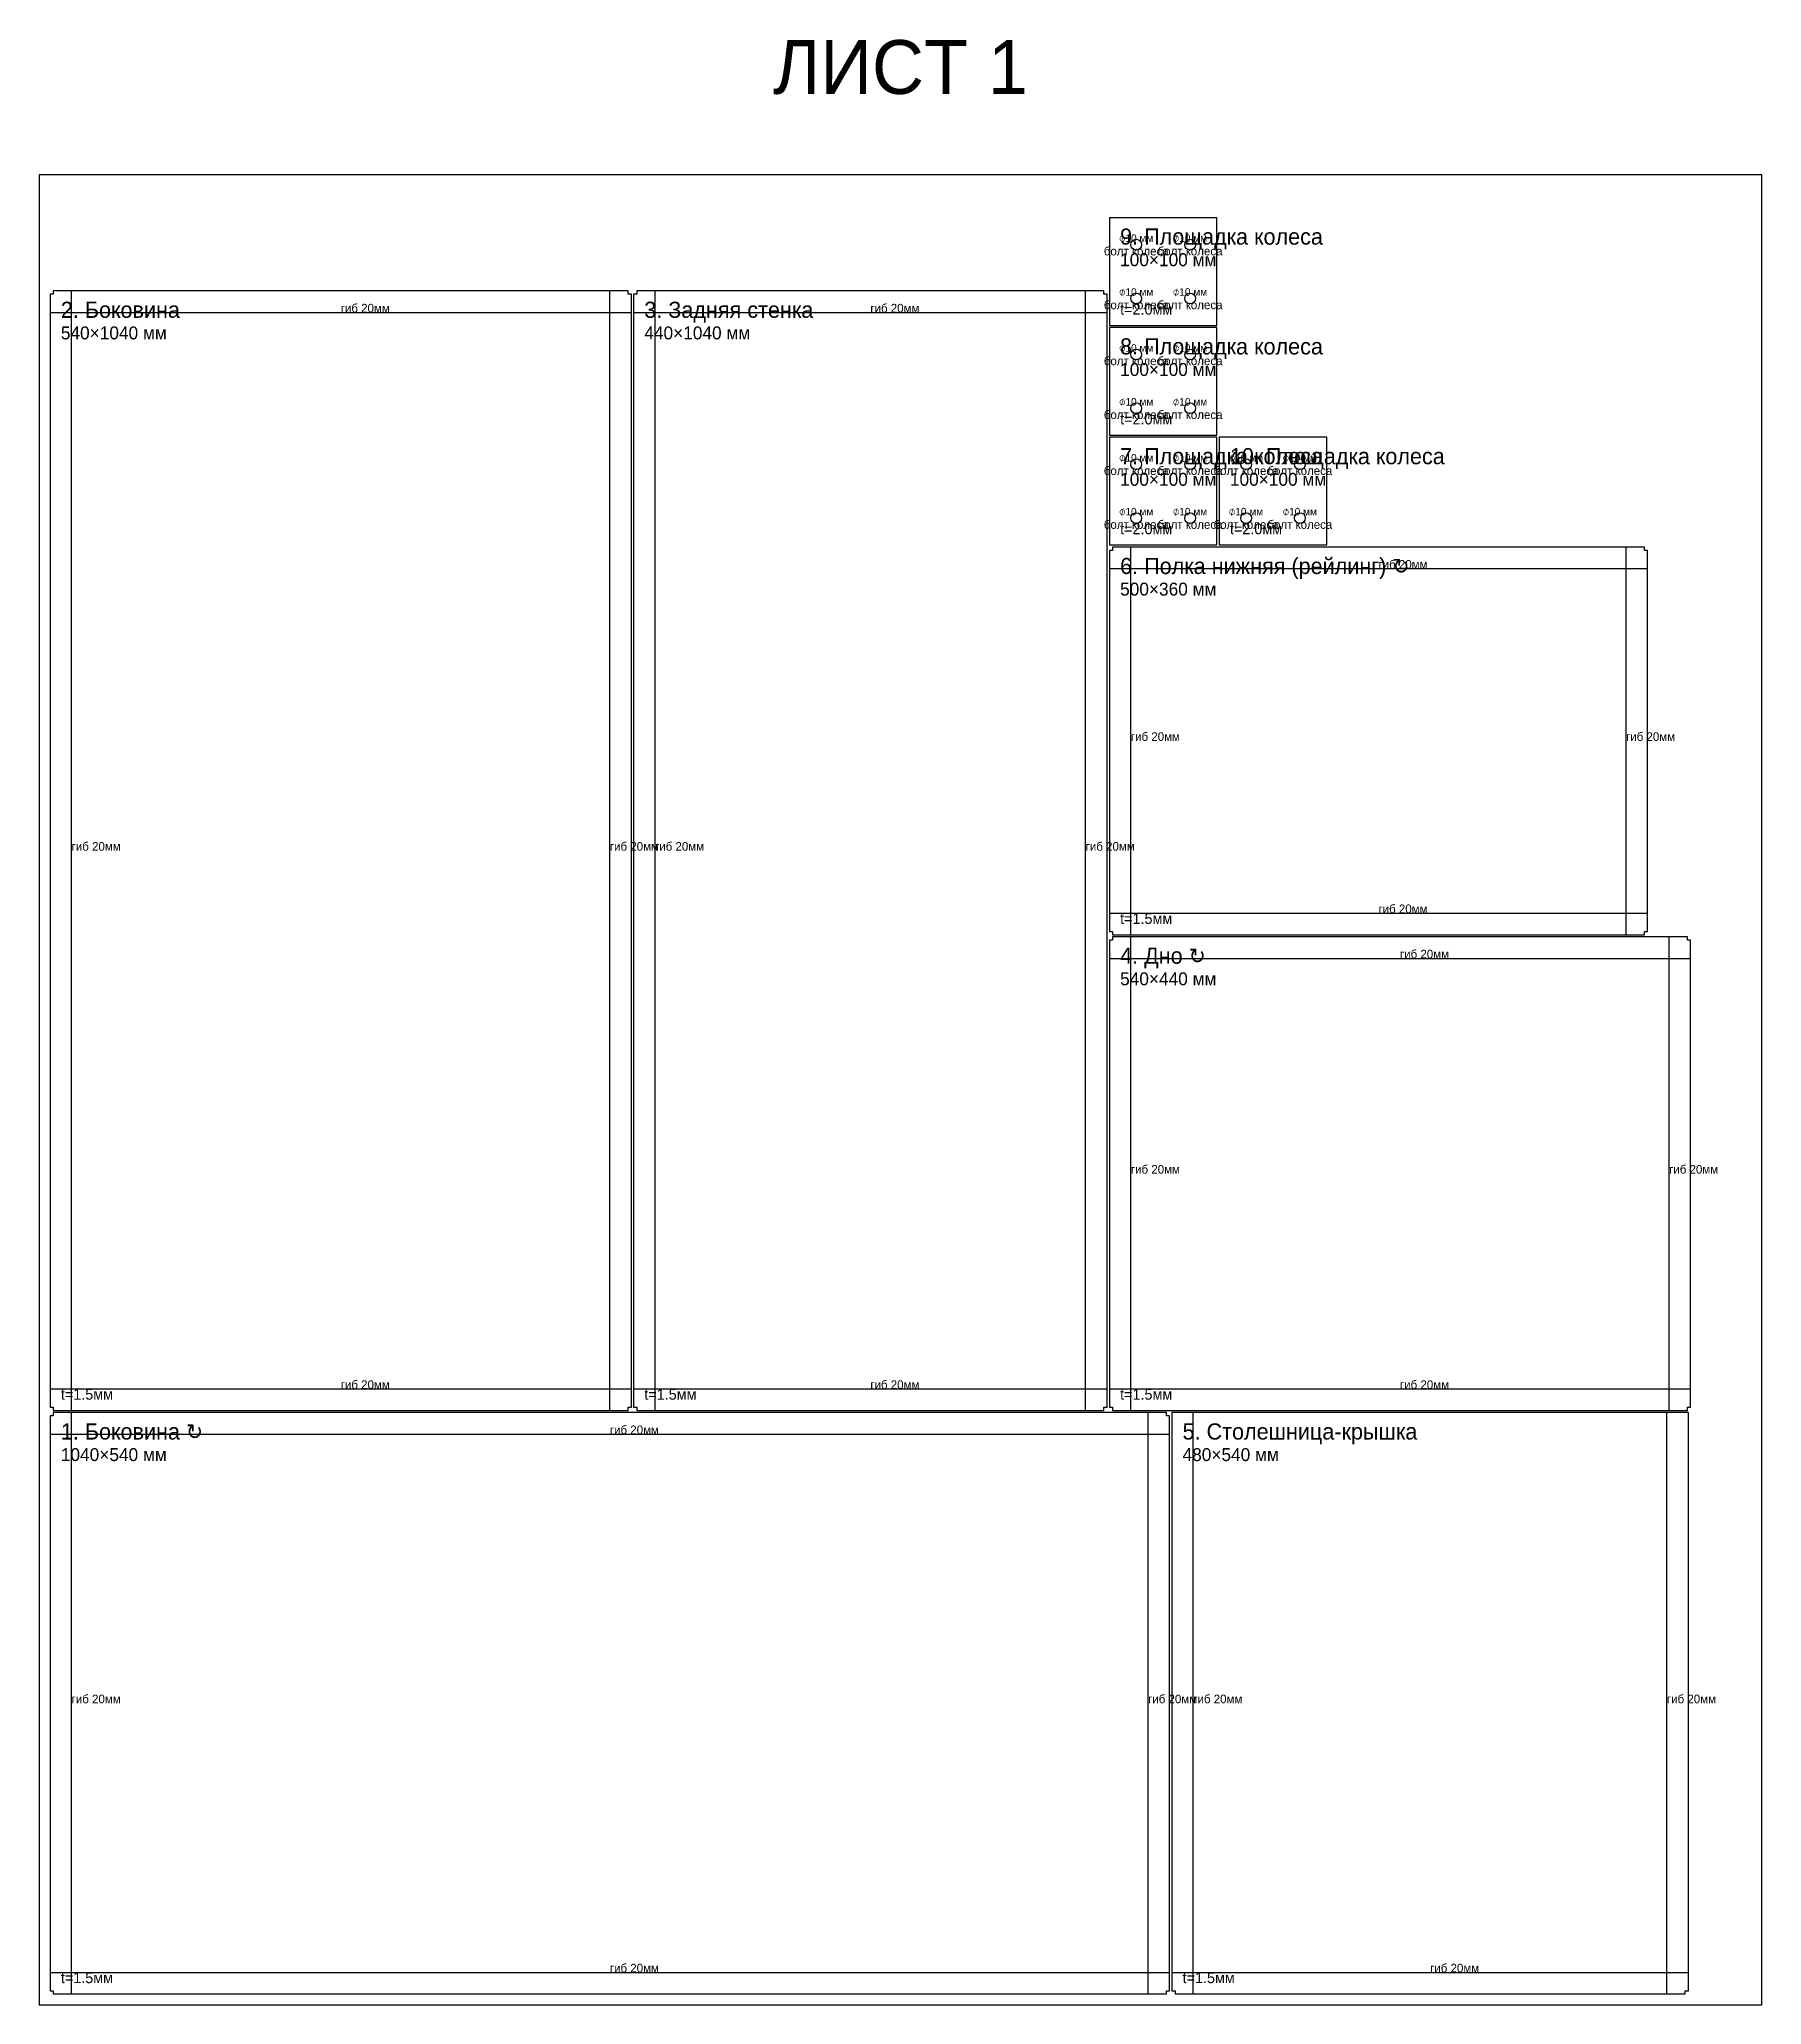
# Model space of a CAD drawing. Header units: metres. Extents: x 0 to 1600, y 0 to 1826.
import ezdxf
from ezdxf.enums import TextEntityAlignment as Align

# ---------------------------------------------------------------- set-up
doc = ezdxf.new("R2010")
doc.units = ezdxf.units.M
doc.linetypes.add('DASHED', pattern=[1.524, 1.27, -0.254])
for name, color, linetype in [('BEND', 4, 'Continuous'), ('CUTOUT', 6, 'Continuous'), ('SHEET', 1, 'Continuous'), ('TEXT', 7, 'Continuous'), ('Системный слой', 7, 'CONTINUOUS')]:
    doc.layers.add(name, color=color, linetype=linetype)

msp = doc.modelspace()

# ---------------------------------------------------------------- linework, layer by layer
at = {"layer": 'BEND', "color": 4, "linetype": 'DASHED'}
for p, q in [((30, 552), (30, 1592)), ((530, 552), (530, 1592)), ((572, 552), (572, 1592)), ((972, 552), (972, 1592)), ((10, 1572), (550, 1572)), ((552, 1572), (992, 1572)), ((1014, 994), (1014, 1354)), ((1474, 994), (1474, 1354)), ((994, 1334), (1494, 1334)), ((994, 1014), (1494, 1014)), ((1014, 552), (1014, 992)), ((1514, 552), (1514, 992)), ((994, 972), (1534, 972)), ((10, 572), (550, 572)), ((552, 572), (992, 572)), ((994, 572), (1534, 572)), ((30, 10), (30, 550)), ((1030, 10), (1030, 550)), ((1072, 10), (1072, 550)), ((1512, 10), (1512, 550)), ((10, 530), (1050, 530)), ((10, 30), (1050, 30)), ((1052, 30), (1532, 30))]:
    msp.add_line(p, q, dxfattribs=at)
at = {"layer": 'CUTOUT', "color": 6}
for centre in [(1019, 1635), (1069, 1635), (1019, 1585), (1069, 1585), (1019, 1533), (1069, 1533), (1019, 1483), (1069, 1483), (1019, 1431), (1069, 1431), (1121, 1431), (1171, 1431), (1019, 1381), (1069, 1381), (1121, 1381), (1171, 1381)]:
    msp.add_circle(centre, 5, dxfattribs=at)
at = {"layer": 'SHEET', "color": 1}
msp.add_lwpolyline([(0, 0), (1600, 0), (1600, 1700), (0, 1700), (0, 0)], dxfattribs=at)
at = {"layer": 'Системный слой', "color": 7}
for points in [[(994, 1560), (1094, 1560), (1094, 1660), (994, 1660), (994, 1560)], [(10, 555), (13, 555), (13, 552), (547, 552), (547, 555), (550, 555), (550, 1589), (547, 1589), (547, 1592), (13, 1592), (13, 1589), (10, 1589), (10, 555)], [(552, 555), (555, 555), (555, 552), (989, 552), (989, 555), (992, 555), (992, 1589), (989, 1589), (989, 1592), (555, 1592), (555, 1589), (552, 1589), (552, 555)], [(994, 1458), (1094, 1458), (1094, 1558), (994, 1558), (994, 1458)], [(994, 1356), (1094, 1356), (1094, 1456), (994, 1456), (994, 1356)], [(1096, 1356), (1196, 1356), (1196, 1456), (1096, 1456), (1096, 1356)], [(994, 997), (997, 997), (997, 994), (1491, 994), (1491, 997), (1494, 997), (1494, 1351), (1491, 1351), (1491, 1354), (997, 1354), (997, 1351), (994, 1351), (994, 997)], [(994, 555), (997, 555), (997, 552), (1531, 552), (1531, 555), (1534, 555), (1534, 989), (1531, 989), (1531, 992), (997, 992), (997, 989), (994, 989), (994, 555)], [(10, 13), (13, 13), (13, 10), (1047, 10), (1047, 13), (1050, 13), (1050, 547), (1047, 547), (1047, 550), (13, 550), (13, 547), (10, 547), (10, 13)], [(1052, 13), (1055, 13), (1055, 10), (1529, 10), (1529, 13), (1532, 13), (1532, 550), (1052, 550), (1052, 13)]]:
    msp.add_lwpolyline(points, dxfattribs=at)

# ---------------------------------------------------------------- texts
at = {"layer": 'BEND', "color": 4}
for p in [(280, 1572), (772, 1572), (1244, 1334), (1014, 1174), (1474, 1174), (30, 1072), (530, 1072), (572, 1072), (972, 1072), (1244, 1014), (1264, 972), (1014, 772), (1514, 772), (280, 572), (772, 572), (1264, 572), (530, 530), (30, 280), (1030, 280), (1072, 280), (1512, 280), (530, 30), (1292, 30)]:
    msp.add_text('гиб 20мм', height=8, dxfattribs=at).set_placement(p)
at = {"layer": 'TEXT', "color": 7}
msp.add_text('ЛИСТ 1', height=50, dxfattribs=at).set_placement((800, 1800), align=Align.MIDDLE_CENTER)
at = {"layer": 'TEXT', "color": 6}
for s, height, p in [('⌀10 мм', 7, (1019, 1641)), ('⌀10 мм', 7, (1069, 1641)), ('болт колеса', 8, (1019, 1629)), ('болт колеса', 8, (1069, 1629)), ('⌀10 мм', 7, (1019, 1591)), ('⌀10 мм', 7, (1069, 1591)), ('болт колеса', 8, (1019, 1579)), ('болт колеса', 8, (1069, 1579)), ('⌀10 мм', 7, (1019, 1539)), ('⌀10 мм', 7, (1069, 1539)), ('болт колеса', 8, (1019, 1527)), ('болт колеса', 8, (1069, 1527)), ('болт колеса', 8, (1019, 1477)), ('⌀10 мм', 7, (1019, 1489)), ('болт колеса', 8, (1069, 1477)), ('⌀10 мм', 7, (1069, 1489)), ('болт колеса', 8, (1019, 1425)), ('⌀10 мм', 7, (1019, 1437)), ('болт колеса', 8, (1069, 1425)), ('⌀10 мм', 7, (1069, 1437)), ('болт колеса', 8, (1121, 1425)), ('⌀10 мм', 7, (1121, 1437)), ('болт колеса', 8, (1171, 1425)), ('⌀10 мм', 7, (1171, 1437)), ('⌀10 мм', 7, (1019, 1387)), ('⌀10 мм', 7, (1069, 1387)), ('⌀10 мм', 7, (1121, 1387)), ('⌀10 мм', 7, (1171, 1387)), ('болт колеса', 8, (1019, 1375)), ('болт колеса', 8, (1069, 1375)), ('болт колеса', 8, (1121, 1375)), ('болт колеса', 8, (1171, 1375))]:
    msp.add_text(s, height=height, dxfattribs=at).set_placement(p, align=Align.MIDDLE_CENTER)
at = {"layer": 'TEXT', "color": 7}
for s, p in [('9. Площадка колеса', (1004, 1635)), ('2. Боковина', (20, 1567)), ('3. Задняя стенка', (562, 1567)), ('8. Площадка колеса', (1004, 1533)), ('7. Площадка колеса', (1004, 1431)), ('10. Площадка колеса', (1106, 1431)), ('6. Полка нижняя (рейлинг) ↻', (1004, 1329)), ('4. Дно ↻', (1004, 967)), ('1. Боковина ↻', (20, 525)), ('5. Столешница-крышка', (1062, 525))]:
    msp.add_text(s, height=15, dxfattribs=at).set_placement(p)
at = {"layer": 'TEXT', "color": 3}
for s, p in [('100×100 мм', (1004, 1615)), ('540×1040 мм', (20, 1547)), ('440×1040 мм', (562, 1547)), ('100×100 мм', (1004, 1513)), ('100×100 мм', (1004, 1411)), ('100×100 мм', (1106, 1411)), ('500×360 мм', (1004, 1309)), ('540×440 мм', (1004, 947)), ('1040×540 мм', (20, 505)), ('480×540 мм', (1062, 505))]:
    msp.add_text(s, height=12, dxfattribs=at).set_placement(p)
at = {"layer": 'TEXT', "color": 8}
for s, p in [('t=2.0мм', (1004, 1570)), ('t=2.0мм', (1004, 1468)), ('t=2.0мм', (1004, 1366)), ('t=2.0мм', (1106, 1366)), ('t=1.5мм', (1004, 1004)), ('t=1.5мм', (20, 562)), ('t=1.5мм', (562, 562)), ('t=1.5мм', (1004, 562)), ('t=1.5мм', (20, 20)), ('t=1.5мм', (1062, 20))]:
    msp.add_text(s, height=10, dxfattribs=at).set_placement(p)

doc.saveas('drawing.dxf')
